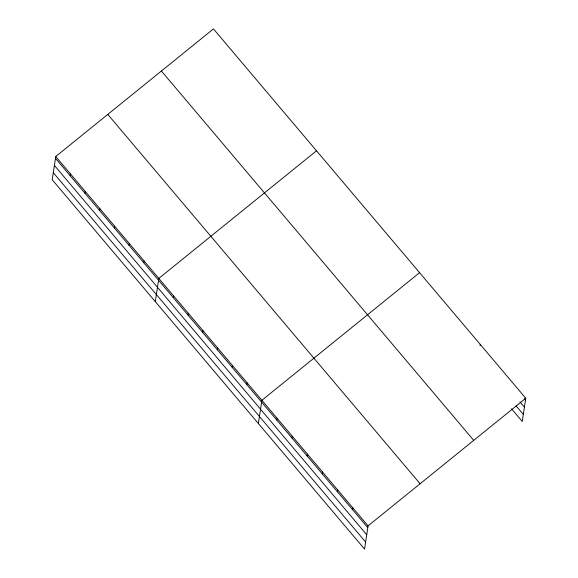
<?xml version="1.0" encoding="UTF-8"?>
<svg xmlns="http://www.w3.org/2000/svg" width="578" height="578" viewBox="0 0 578 578"><rect width="100%" height="100%" fill="white"/><g stroke="black" fill="none" stroke-linecap="round" stroke-linejoin="round"><path stroke-width="0.87" d="M55.748 156.515L52.23 179.751L364.559 549.1L368.07 525.864L525.77 398.249L213.441 28.9L55.748 156.515L368.07 525.864M70.198 175.748L70.473 173.927M84.915 193.16L85.197 191.34M99.64 210.573L99.915 208.752M114.365 227.985L114.639 226.164M129.089 245.397L129.364 243.576M143.814 262.809L144.088 260.989M155.301 301.637L158.813 278.401L316.513 150.786M173.263 297.634L173.537 295.813M187.987 315.046L188.262 313.225M202.712 332.458L202.986 330.638M217.429 349.871L217.711 348.05M232.154 367.283L232.435 365.462M246.878 384.695L247.153 382.874M258.366 423.522L261.877 400.287L419.577 272.671M276.775 420.047L277.05 418.226M291.941 437.987L292.222 436.166M307.113 455.926L307.388 454.106M322.286 473.866L322.56 472.045M337.451 491.806L337.733 489.985M352.623 509.745L352.898 507.925M480.072 345.644L480.26 344.43M525.77 398.249L522.252 421.485L511.581 408.863M524.369 398.748L525.489 400.077M519.925 401.826L524.419 407.143M516.017 405.785L523.321 414.419M161.407 71.015L473.729 440.364M107.79 114.401L420.112 483.757M55.474 158.336L367.796 527.685M54.404 165.402L366.727 534.751M53.299 172.685L365.621 542.034"/></g></svg>
